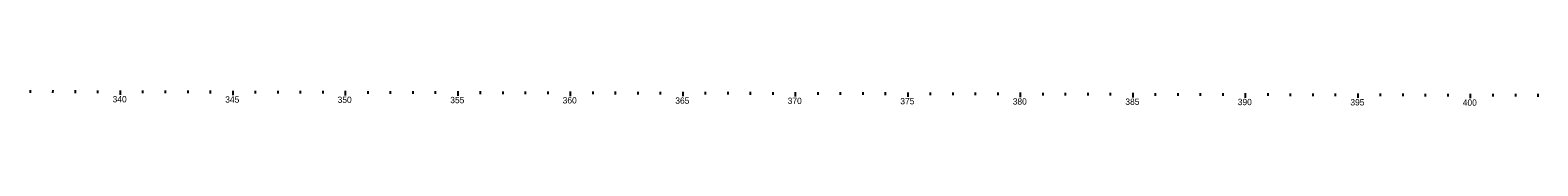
# Model space of a CAD drawing. Extents: x 117326 to 225548, y 573011 to 581051.
# Drawn here: x 151065 to 157765, y 577452 to 577521 of the extents above; entities that cross this region are included whole.
import ezdxf

# ---------------------------------------------------------------- set-up
doc = ezdxf.new("R2010")
doc.units = 0
doc.layers.add('GE_P_Alignment_100_Curve_Data', color=7, linetype='Continuous')

msp = doc.modelspace()

# ---------------------------------------------------------------- linework, layer by layer
at = {"layer": 'GE_P_Alignment_100_Curve_Data'}
for p, q in [((151065.4, 577521), (151065.3, 577509)), ((151165.4, 577520.8), (151165.3, 577508.8)), ((151265.3, 577520.5), (151265.3, 577508.5)), ((151365.3, 577520.3), (151365.3, 577508.3)), ((151465.3, 577520), (151465.3, 577500)), ((151565.3, 577519.8), (151565.3, 577507.8)), ((151665.3, 577519.5), (151665.3, 577507.5)), ((151765.3, 577519.3), (151765.3, 577507.3)), ((151865.3, 577519), (151865.3, 577507)), ((151965.3, 577518.8), (151965.3, 577498.8)), ((152065.3, 577518.5), (152065.3, 577506.5)), ((152165.3, 577518.3), (152165.3, 577506.3)), ((152265.3, 577518), (152265.3, 577506)), ((152365.3, 577517.8), (152365.3, 577505.8)), ((152465.3, 577517.5), (152465.3, 577497.5)), ((152565.3, 577517.3), (152565.3, 577505.3)), ((152665.3, 577517), (152665.3, 577505)), ((152765.3, 577516.8), (152765.3, 577504.8)), ((152865.3, 577516.5), (152865.3, 577504.5)), ((152965.3, 577516.3), (152965.3, 577496.3)), ((153065.3, 577516), (153065.3, 577504)), ((153165.3, 577515.8), (153165.3, 577503.8)), ((153265.3, 577515.5), (153265.3, 577503.5)), ((153365.3, 577515.3), (153365.3, 577503.3)), ((153465.3, 577515), (153465.3, 577495)), ((153565.3, 577514.8), (153565.3, 577502.8)), ((153665.3, 577514.5), (153665.3, 577502.5)), ((153765.3, 577514.3), (153765.3, 577502.3)), ((153865.3, 577514), (153865.3, 577502)), ((153965.3, 577513.8), (153965.3, 577493.8)), ((154065.3, 577513.5), (154065.3, 577501.5)), ((154165.3, 577513.3), (154165.3, 577501.3)), ((154265.3, 577513), (154265.3, 577501)), ((154365.3, 577512.8), (154365.3, 577500.8)), ((154465.3, 577512.5), (154465.3, 577492.5)), ((154565.3, 577512.3), (154565.3, 577500.3)), ((154665.3, 577512), (154665.3, 577500)), ((154765.3, 577511.8), (154765.3, 577499.8)), ((154865.3, 577511.5), (154865.3, 577499.5)), ((154965.3, 577511.3), (154965.3, 577491.3)), ((155065.3, 577511), (155065.3, 577499)), ((155165.3, 577510.8), (155165.3, 577498.8)), ((155265.3, 577510.5), (155265.3, 577498.5)), ((155365.3, 577510.3), (155365.3, 577498.3)), ((155465.3, 577510), (155465.3, 577490)), ((155565.3, 577509.8), (155565.3, 577497.8)), ((155665.3, 577509.5), (155665.3, 577497.5)), ((155765.3, 577509.3), (155765.3, 577497.3)), ((155865.3, 577509), (155865.3, 577497)), ((155965.3, 577508.8), (155965.3, 577488.8)), ((156065.3, 577508.5), (156065.3, 577496.5)), ((156165.3, 577508.3), (156165.3, 577496.3)), ((156265.3, 577508), (156265.3, 577496)), ((156365.3, 577507.8), (156365.3, 577495.8)), ((156465.3, 577507.5), (156465.3, 577487.5)), ((156565.3, 577507.3), (156565.3, 577495.3)), ((156665.3, 577507), (156665.3, 577495)), ((156765.3, 577506.8), (156765.3, 577494.8)), ((156865.3, 577506.5), (156865.3, 577494.5)), ((156965.3, 577506.3), (156965.3, 577486.3)), ((157065.3, 577506), (157065.3, 577494)), ((157165.3, 577505.7), (157165.3, 577493.7)), ((157265.3, 577505.5), (157265.3, 577493.5)), ((157365.3, 577505.2), (157365.3, 577493.2)), ((157465.3, 577505), (157465.3, 577485)), ((157565.3, 577504.7), (157565.3, 577492.7)), ((157665.3, 577504.5), (157665.3, 577492.5)), ((157765.3, 577504.2), (157765.3, 577492.2))]:
    msp.add_line(p, q, dxfattribs=at)

# ---------------------------------------------------------------- texts
for s, p in [('340', (151431.7, 577467.1)), ('345', (151932.2, 577465.8)), ('350', (152431.7, 577464.6)), ('355', (152932.2, 577463.3)), ('360', (153431.7, 577462.1)), ('365', (153932.2, 577460.8)), ('370', (154431.7, 577459.6)), ('375', (154932.2, 577458.3)), ('380', (155431.7, 577457.1)), ('385', (155932.2, 577455.8)), ('390', (156431.7, 577454.6)), ('395', (156932.2, 577453.3)), ('400', (157431.7, 577452.1))]:
    msp.add_text(s, height=28, rotation=359.85657, dxfattribs=at).set_placement(p)

doc.saveas('drawing.dxf')
